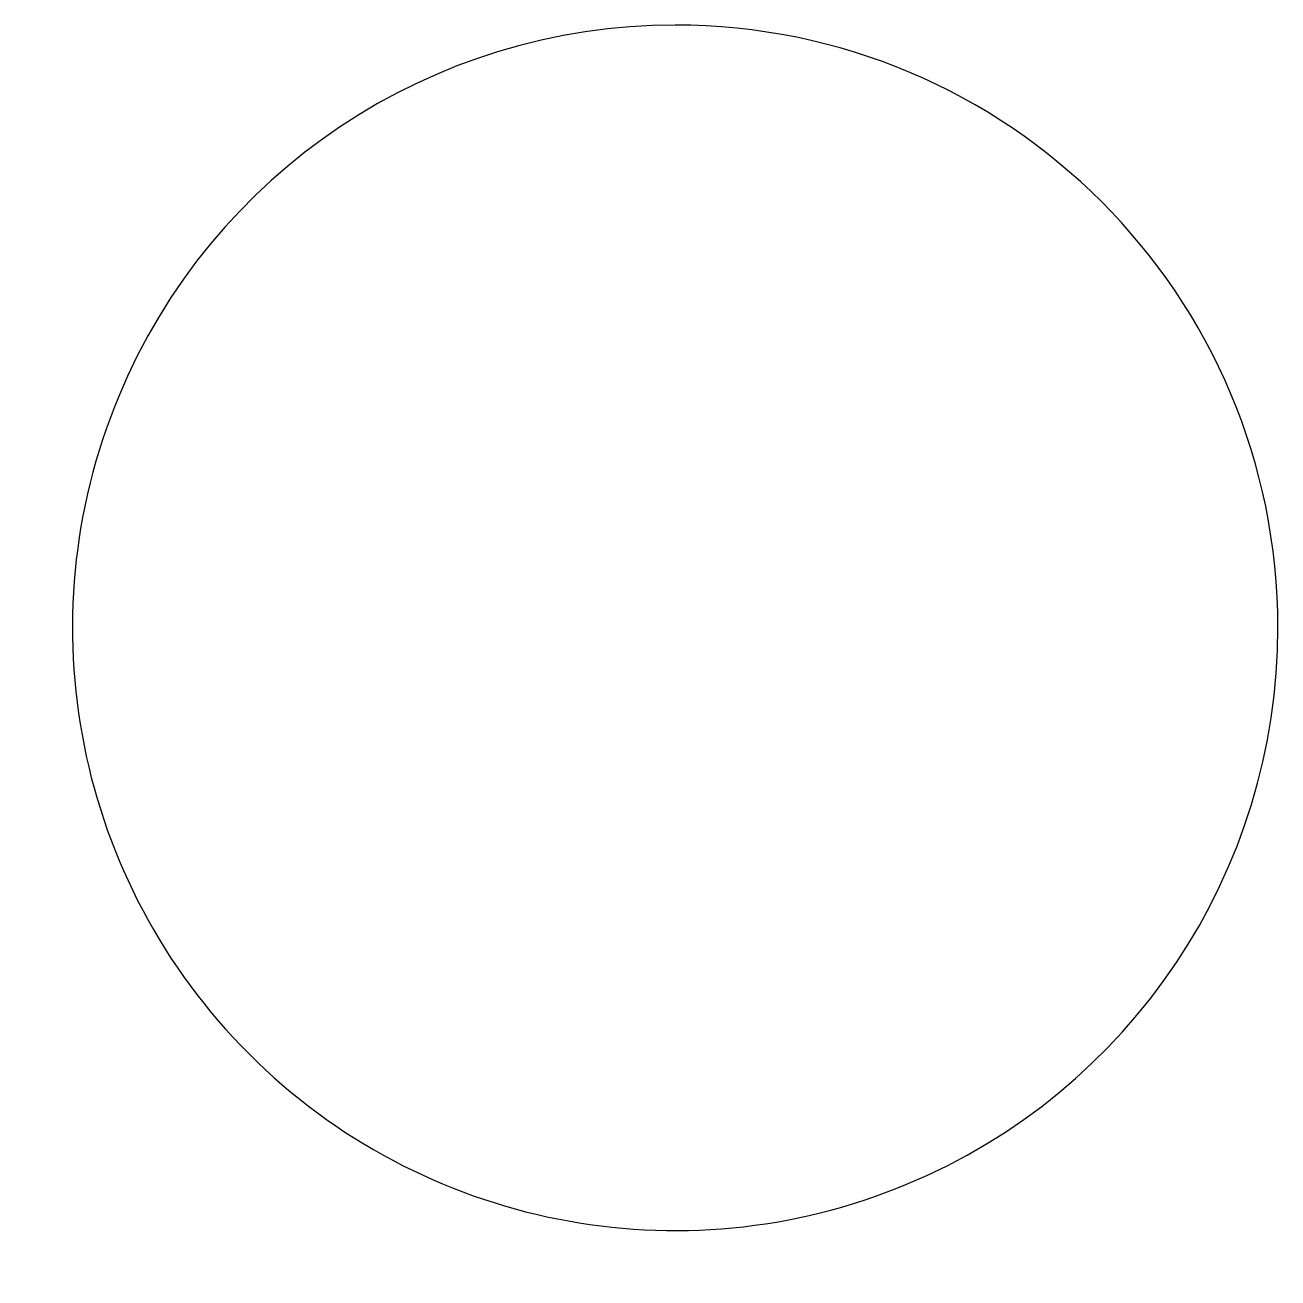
# Model space of a CAD drawing. Extents: x 59 to 315, y 294 to 550.
import ezdxf

# ---------------------------------------------------------------- set-up
doc = ezdxf.new("R2010")
doc.units = 0
doc.layers.get('0').update_dxf_attribs({"linetype": 'CONTINUOUS'})

msp = doc.modelspace()

# ---------------------------------------------------------------- linework, layer by layer
at = {"color": 7}
msp.add_lwpolyline([(191.895, 549.615)], close=True, dxfattribs=at)
for points in [[(191.895, 549.615), (142.13401, 549.615), (97.272808, 519.639703), (78.230101, 473.666543)], [(314.925, 426.585), (314.925, 494.532593), (259.842593, 549.615), (191.895, 549.615)], [(78.230101, 473.666543), (59.187395, 427.693383), (69.713319, 374.775986), (104.899653, 339.589653)], [(238.976543, 312.920101), (284.949703, 331.962808), (314.925, 376.82401), (314.925, 426.585)], [(104.899653, 339.589653), (140.085986, 304.403319), (193.003383, 293.877395), (238.976543, 312.920101)]]:
    msp.add_open_spline(points, degree=3, dxfattribs=at)

doc.saveas('drawing.dxf')
